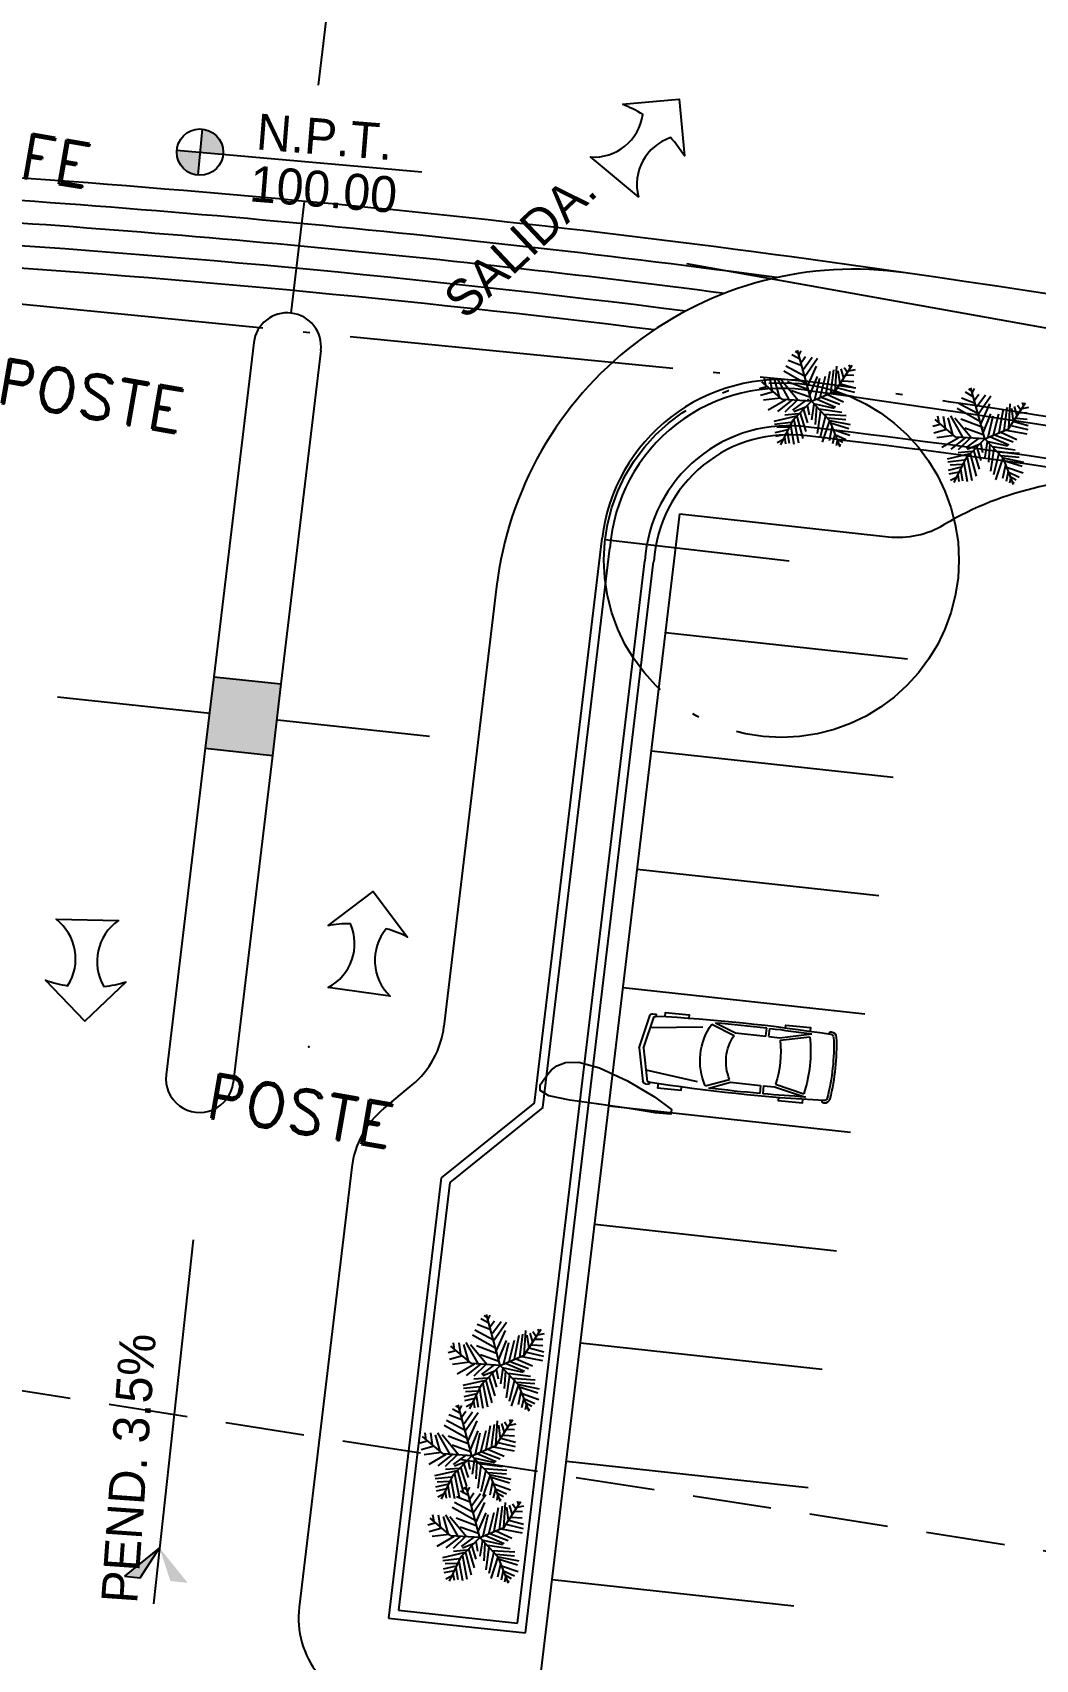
# Model space of a CAD drawing. Header units: millimetres. Extents: x 99 to 472, y 49 to 338.
# Drawn here: x 253.04 to 275.32, y 231.08 to 267.24 of the extents above; entities that cross this region are included whole.
import ezdxf
from ezdxf.enums import TextEntityAlignment as Align

# ---------------------------------------------------------------- set-up
doc = ezdxf.new("R2010")
doc.units = ezdxf.units.MM
for name, pattern in [('ACAD_ISO04W100', [30.5, 24, -3, 0.5, -3]), ('DASHDOT', [1, 0.5, -0.25, 0, -0.25]), ('HIDDEN', [0.375, 0.25, -0.125]), ('SOLID', [0])]:
    doc.linetypes.add(name, pattern=pattern)
for name, color, linetype in [('AMB', 3, 'Continuous'), ('AUX2', 6, 'Continuous'), ('BANQUETA', 4, 'Continuous'), ('BANQUETA.', 2, 'Continuous'), ('BARDA', 1, 'Continuous'), ('CALLES', 4, 'Continuous'), ('DETALLES', 4, 'Continuous'), ('EJES', 1, 'DASHDOT'), ('LEVANTA', 5, 'SOLID'), ('NIVELES', 32, 'Continuous'), ('PENDIENTES', 8, 'Continuous'), ('PUERTAS', 2, 'Continuous'), ('PUNTOS_CON', 10, 'SOLID'), ('RAMPA', 8, 'Continuous'), ('veg', 3, 'Continuous'), ('WALL', 4, 'Continuous')]:
    doc.layers.add(name, color=color, linetype=linetype)
doc.styles.add('ATTR', font='romans.shx', dxfattribs={"width": 0.8, "height": 0.7})
doc.styles.add('H1', font='hand.shx', dxfattribs={"height": 0.15})
doc.styles.add('ROMAND', font='romand.shx', dxfattribs={"height": 1})

# ---------------------------------------------------------------- blocks, each defined once
blk = doc.blocks.new('FLECHA3')
blk.add_lwpolyline([(-0.354, -0.354), (0, 0), (0.354, -0.354, 0.044777), (0.159, -0.308, 0.391731), (0.274, -0.89), (-0.274, -0.89, 0.391731), (-0.159, -0.308, 0.044777)], format="xyb", close=True)
blk = doc.blocks.new('CAR075A')
at = {"color": 7}
for p, q in [((0, 0), (-730, -160)), ((0, 0), (740, -162)), ((-785, -223), (-785, -304)), ((-727, -304), (-785, -304)), ((0, -96), (-727, -256)), ((-727, -256), (-727, -304)), ((-473, -200), (-609, -1357)), ((0, -96), (727, -256)), ((473, -200), (609, -1357)), ((727, -256), (727, -304)), ((727, -304), (785, -304)), ((785, -223), (785, -304)), ((-731, -1629), (-553, -2095)), ((-692, -1548), (-492, -2072)), ((692, -1548), (492, -2072)), ((731, -1629), (553, -2095)), ((-553, -2095), (-550, -2769)), ((553, -2095), (550, -2769)), ((-550, -2769), (-732, -2772)), ((-549, -2838), (-731, -2841)), ((-550, -2838), (-548, -3083)), ((550, -2838), (548, -3083)), ((549, -2838), (731, -2841)), ((550, -2769), (732, -2772)), ((-548, -3083), (-705, -3786)), ((-492, -3095), (-636, -3742)), ((492, -3095), (636, -3742)), ((548, -3083), (705, -3786))]:
    blk.add_line(p, q, dxfattribs=at)
for points in [[(-748, -500), (-842, -500), (-842, -1025), (-770, -1025)], [(748, -500), (842, -500), (842, -1025), (770, -1025)], [(-779, -3190), (-842, -3190), (-842, -3738), (-762, -3738)], [(779, -3190), (842, -3190), (842, -3738), (762, -3738)]]:
    blk.add_lwpolyline(points, dxfattribs=at)
for centre, radius, start, end in [((36320, -2270), 37111, 176.9265, 182.9849), ((-722, -223), 62.8, 97.4351, 180), ((722, -223), 62.8, 360, 82.5649), ((-36320, -2270), 37111, 357.0151, 3.0735), ((0, -2775), 1408, 60.5904, 119.4096), ((37560, -2238), 38296, 179.0882, 180.7983), ((-37560, -2238), 38296, 359.2017, 0.9118), ((0, -2965), 1020, 61.1718, 118.8282), ((37560, -2238), 38296, 180.9016, 182.3153), ((-37560, -2238), 38296, 357.6847, 359.0984), ((0, -883), 2266, 257.4656, 282.5344), ((0, -883), 2929, 257.4656, 282.5344), ((-762, -4206), 37.2, 68.2794, 180), ((-669, -4199), 131, 182.9363, 261.3816), ((-669, -4199), 71.9, 182.9363, 261.3816), ((0, 212), 4592, 261.3816, 278.6184), ((0, 212), 4533, 261.3816, 278.6184), ((669, -4199), 71.9, 278.6184, 357.0637), ((669, -4199), 131, 278.6184, 357.0637), ((762, -4206), 37.2, 0, 111.7206)]:
    blk.add_arc(centre, radius, start, end, dxfattribs=at)
blk = doc.blocks.new('A$C54C702F9')
at = {"layer": 'AMB', "xscale": 0.001, "yscale": 0.001, "zscale": 0.001}
blk.add_blockref('CAR075A', (0.842, 4.381), dxfattribs=at)
blk = doc.blocks.new('A$C56B15735')
at = {"layer": 'CALLES', "rotation": 104.2493691144562}
blk.add_blockref('A$C54C702F9', (4.479, 0.968), dxfattribs=at)
blk = doc.blocks.new('arbol4')
for p, q in [((-0.36954, 1.97838), (-1.23894, 2.39634)), ((-0.45648, 2.42424), (-0.9564, 2.75862)), ((-0.54342, 2.81436), (-0.7173, 2.95368)), ((0.06774, -0.40404), (-0.56226, 3.01596)), ((-0.4782, 2.70288), (-0.32604, 2.95368)), ((-0.39126, 2.20134), (-0.08694, 2.56356)), ((-0.2826, 1.75548), (0.34776, 2.47998)), ((-0.2391, 1.25388), (0.69552, 2.39634)), ((-1.82226, -0.13404), (-3.08226, 1.12596)), ((-2.84736, 0.86382), (-2.8908, 1.33752)), ((-2.54304, 1.30962), (-2.47788, 0.52944)), ((-2.23878, 1.1703), (-2.0214, 0.05574)), ((-2.0649, 1.28178), (-1.3911, -0.16722)), ((-0.80424, -0.27864), (-1.7823, 1.11456)), ((-0.15216, 0.75234), (-1.5867, 1.72758)), ((-0.2391, 1.28178), (-1.41282, 2.03412)), ((-0.10872, 0.58512), (0.58686, 1.86696)), ((0, 0), (0.60858, 1.1982)), ((0.6738, -0.19506), (1.13022, 1.1703)), ((1.04328, -0.05574), (1.45626, 1.47684)), ((1.39104, 0.02784), (1.71708, 1.53258)), ((1.68774, 0.13596), (2.94774, 1.75596)), ((1.69536, 0.13932), (1.93446, 1.75548)), ((1.9779, 1.44894), (2.0214, 0.58512)), ((2.1735, 1.56042), (2.30394, 0.9474)), ((2.39088, 1.644), (2.58648, 1.30962)), ((2.49954, 1.14246), (2.99946, 1.08672)), ((2.6952, 1.3932), (3.1299, 1.44894)), ((2.71692, 1.78332), (2.78208, 1.56042)), ((-2.78214, 0.78018), (-3.28206, 0.6966)), ((-2.36916, 0.41796), (-3.23856, 0.25074)), ((-1.3911, 1.03098), (-0.10872, 0.41796)), ((-1.17372, 0.41796), (0, -0.11148)), ((0.06774, -0.40404), (1.68774, 0.13596)), ((0.30426, -0.30654), (0.73896, 1.05882)), ((1.52148, 0.05574), (2.86902, -0.30654)), ((1.84746, 0.33438), (2.95596, -0.0279)), ((2.06484, 0.58512), (2.99946, 0.25074)), ((2.23872, 0.78018), (2.95596, 0.66876)), ((-1.93446, -0.0279), (-3.06468, -0.08364)), ((-1.6302, -0.19506), (-2.80386, -0.75234)), ((-1.21722, -0.22296), (-2.217, -0.89172)), ((0.06774, -0.40404), (-1.82226, -0.13404)), ((-0.89118, -0.27864), (-1.73886, -0.9753)), ((0.06774, -0.40404), (-1.28226, -1.57404)), ((-0.32604, -0.33438), (-1.21722, -0.89172)), ((-0.32604, -0.75234), (-1.13028, -1.00314)), ((-0.49992, -0.91956), (-0.30432, -1.81122)), ((-0.21738, -0.61302), (-0.15216, -1.28178)), ((0.21732, -0.58518), (-0.02172, -1.61616)), ((0.06774, -0.40404), (1.14774, -1.75404)), ((0.17388, -0.55734), (1.52148, -0.9753)), ((0.36948, -0.78024), (0.1956, -1.95054)), ((0.45642, -0.30654), (1.63014, -0.91956)), ((0.52164, -0.9474), (1.99962, -1.28178)), ((0.73896, -0.19506), (1.91268, -0.75234)), ((1.15194, -0.05574), (2.1735, -0.61302)), ((-0.97812, -1.30968), (-2.4996, -1.53258)), ((-1.3911, -1.6998), (-2.47788, -1.72764)), ((-1.5432, -1.97844), (-2.34744, -1.95054)), ((-1.28226, -1.57404), (-2.18226, -3.10404)), ((-0.84768, -1.17036), (-1.73886, -1.17036)), ((-1.43454, -1.83912), (-1.30416, -3.1209)), ((-1.17372, -1.50474), (-0.99984, -3.06516)), ((-0.9564, -1.30968), (-0.69552, -2.81436)), ((-0.73902, -1.08672), (-0.45648, -2.3685)), ((0.60858, -1.08672), (0.28254, -2.56356)), ((0.91284, -1.4211), (0.45642, -2.81436)), ((1.15194, -1.75548), (0.56508, -3.14874)), ((0.80418, -1.30968), (2.28216, -1.53258)), ((1.04328, -1.58832), (2.23872, -1.78338)), ((1.14774, -1.75404), (1.68774, -3.55404)), ((1.17372, -1.75548), (2.49954, -2.1456)), ((1.21716, -1.9227), (2.39088, -2.3964)), ((-1.6302, -2.1456), (-2.4996, -2.28492)), ((-1.7823, -2.45214), (-2.47788, -2.53572)), ((-1.99968, -2.78652), (-2.39094, -2.95368)), ((-1.89102, -2.6193), (-1.84752, -3.06516)), ((-1.67364, -2.25708), (-1.60842, -3.03726)), ((1.28238, -2.22918), (1.02156, -3.093)), ((1.43454, -2.67504), (1.23888, -3.31596)), ((1.3476, -2.3685), (2.4126, -2.8422)), ((1.43454, -2.70288), (2.13006, -3.093)), ((1.5432, -3.14874), (1.45626, -3.45528)), ((1.5432, -3.00942), (1.91268, -3.26022)), ((1.67358, -3.39954), (1.76052, -3.45528))]:
    blk.add_line(p, q)
at = {"style": 'ATTR', "width": 0.8, "flags": 9}
blk.add_attdef('ESTCODE', (0.06774, -0.40404), '', height=0.042, dxfattribs=at)
blk = doc.blocks.new('A$C20FC3698')
at = {"layer": 'veg', "xscale": 0.9999998995489492, "yscale": 0.9999998995489492, "zscale": 0.9999998995489492}
blk.add_blockref('arbol4', (3.28, 3.55, -6.65), dxfattribs=at)

msp = doc.modelspace()

# ---------------------------------------------------------------- hatches: boundary and pattern name
at = {"layer": 'NIVELES'}
for points in [[(256.80405, 265.09454), (256.7583, 264.58057), (257.27227, 264.53483, 0.04797517), (257.27156, 264.63362, 0.35910233)], [(256.24434, 264.62632, 0.41421356), (256.71256, 264.06661), (256.7583, 264.58057)]]:
    msp.add_hatch(color=256, dxfattribs=at).paths.add_polyline_path(points)
at = {"layer": 'PENDIENTES'}
h = msp.add_hatch(color=256, dxfattribs=at)
h.paths.add_polyline_path([(255.85916, 233.55832), (256.10215, 232.82074), (256.48598, 232.77915)])
h.paths.add_polyline_path([(255.85916, 233.55832), (255.08, 232.9315), (255.433, 232.89325)])
at = {"layer": 'RAMPA'}
msp.add_hatch(color=5, dxfattribs=at).paths.add_polyline_path([(256.87538, 251.33156), (258.36689, 251.17121), (258.55696, 252.76), (257.06544, 252.92034)])

# ---------------------------------------------------------------- linework, layer by layer
at = {"color": 32}
for p, q in [((256.80405, 265.09454), (256.71256, 264.06661)), ((256.24434, 264.62632), (261.6865, 264.14197))]:
    msp.add_line(p, q, dxfattribs=at)
at = {"color": 1, "linetype": 'ACAD_ISO04W100', "ltscale": 0.3}
msp.add_line((250.99027, 261.38294), (270.20443, 259.48716), dxfattribs=at)
at = {"color": 1, "linetype": 'Continuous', "ltscale": 0.3}
for p, q in [((264.18868, 243.44646), (265.69035, 255.99923)), ((264.37756, 243.34165), (265.86477, 255.77342)), ((263.8129, 231.88651), (266.63698, 255.49348)), ((263.98797, 231.66622), (266.83556, 255.46972)), ((264.18868, 243.44646), (262.11836, 241.78354)), ((264.37756, 243.34165), (262.30725, 241.67873)), ((262.11836, 241.78354), (260.94773, 231.99799)), ((262.30725, 241.67873), (261.17032, 232.17488)), ((261.17032, 232.17488), (263.8129, 231.88651)), ((260.94773, 231.99799), (262.79499, 231.7964)), ((262.79499, 231.7964), (263.98797, 231.66622))]:
    msp.add_line(p, q, dxfattribs=at)
at = {"color": 8, "linetype": 'ACAD_ISO04W100', "ltscale": 0.3}
msp.add_line((269.84312, 255.48494), (265.75366, 255.96202), dxfattribs=at)
at = {"color": 32}
msp.add_circle((256.7583, 264.58057), 0.51599, dxfattribs=at)
at = {"color": 8, "linetype": 'ACAD_ISO04W100', "ltscale": 0.3}
msp.add_circle((269.67185, 255.51148), 3.94401, dxfattribs=at)
at = {"color": 8, "linetype": 'Continuous', "ltscale": 0.3}
for radius, start, end in [(267.37405, 81.7634866, 87.5889732), (266.87405, 82.3680113, 87.0131624), (266.37405, 82.6059846, 86.7754363), (265.87405, 82.7793022, 86.6022342), (265.37405, 82.9173736, 86.4642354)]:
    msp.add_arc((234.12611, -2.71999), radius, start, end, dxfattribs=at)
at = {"color": 2, "linetype": 'Continuous', "ltscale": 0.3}
msp.add_arc((233.45978, -10.32274), 274.99416, 63.6633228, 81.8530187, dxfattribs=at)
at = {"color": 1, "ltscale": 0.3}
for centre, radius, start, end in [((269.66203, 255.5241), 4, 82.20679, 173.178176), ((269.67185, 255.51148), 3.81609, 79.277827, 176.06403)]:
    msp.add_arc(centre, radius, start, end, dxfattribs=at)
at = {"color": 1, "linetype": 'ACAD_ISO04W100', "ltscale": 0.3}
msp.add_arc((232.97451, -12.53764), 274.56066, 80.060943, 82.2067902, dxfattribs=at)
at = {"color": 1, "linetype": 'Continuous', "ltscale": 0.3}
for centre, radius, start, end in [((232.97451, -12.53764), 274.36066, 73.9470199, 82.1636805), ((269.83645, 255.29829), 3.2, 82.16368, 176.514489), ((269.83645, 255.29829), 3, 82.16368, 176.514489), ((245.12792, 42.96634), 216.7641, 75.8406253, 83.3458997), ((243.36775, 33.34891), 226.72156, 75.9975976, 83.184662)]:
    msp.add_arc(centre, radius, start, end, dxfattribs=at)
at = {"layer": 'AUX2'}
msp.add_arc((247.0149, 19.01912), 270.50469, 66.1159355, 85.2109808, dxfattribs=at)
at = {"layer": 'BANQUETA', "color": 4}
for p, q in [((267.10163, 253.9054), (272.47005, 253.31957)), ((266.78685, 251.27402), (272.15527, 250.68819)), ((266.47206, 248.64264), (271.84048, 248.05681)), ((266.15727, 246.01126), (271.52569, 245.42543)), ((265.84248, 243.37988), (271.2109, 242.79405)), ((265.52769, 240.7485), (270.89611, 240.16267)), ((265.2129, 238.11712), (270.58132, 237.53129)), ((264.89811, 235.48574), (270.26653, 234.89991)), ((264.58332, 232.85436), (269.95174, 232.26853))]:
    msp.add_line(p, q, dxfattribs=at)
at = {"layer": 'BANQUETA', "color": 32, "linetype": 'HIDDEN', "ltscale": 7}
msp.add_line((200.28428, 245.29272), (402.93183, 213.5085), dxfattribs=at)
at = {"layer": 'BANQUETA.', "color": 2}
for p, q in [((264.26853, 230.22298), (267.41642, 256.53678)), ((267.41642, 256.53678), (272.04811, 256.03135)), ((263.34837, 254.92778), (262.17821, 245.14615)), ((260.84038, 243.32196), (261.47035, 243.84529)), ((260.13252, 242.0211), (258.96189, 232.23555))]:
    msp.add_line(p, q, dxfattribs=at)
for centre, radius, start, end in [((271.29174, 253.97753), 8, 81.819831, 173.178176), ((276.96283, 250.10419), 7.20444, 84.372768, 120.68912), ((272.26507, 258.01954), 2, 263.772192, 300.68912), ((260.19236, 245.38371), 2, 309.716771, 353.178176), ((262.11836, 241.78354), 2, 129.716771, 173.178176), ((260.94773, 231.99799), 2, 173.178176, 263.772192)]:
    msp.add_arc(centre, radius, start, end, dxfattribs=at)
at = {"layer": 'CALLES', "linetype": 'Continuous'}
for p, q in [((257.95383, 260.34652), (257.06544, 252.92034)), ((259.44321, 260.16835), (258.55696, 252.76)), ((256.87538, 251.33156), (256.00702, 244.0728)), ((258.36689, 251.17121), (257.4964, 243.89463))]:
    msp.add_line(p, q, dxfattribs=at)
for centre, start, end in [((258.69852, 260.25743), 353.178176, 173.178176), ((256.75171, 243.98372), 173.178176, 353.178176)]:
    msp.add_arc(centre, 0.75, start, end, dxfattribs=at)
at = {"layer": 'DETALLES'}
for p in [(270.26356, 259.07298, 100.17), (274.14269, 258.46148, 100.14), (259.17368, 244.69576, 100.9)]:
    msp.add_point(p, dxfattribs=at)
at = {"layer": 'EJES', "color": 4, "ltscale": 5}
msp.add_line((258.78703, 261.00218), (265.83219, 319.8938), dxfattribs=at)
at = {"layer": 'LEVANTA'}
msp.add_lwpolyline([(293.98548, 257.36616), (267.56991, 262.0937)], dxfattribs=at)
at = {"layer": 'NIVELES', "color": 8}
msp.add_line((255.73481, 232.31094), (256.61164, 240.40303), dxfattribs=at)
at = {"layer": 'PENDIENTES'}
for p, q in [((255.85916, 233.55832), (255.08, 232.9315)), ((255.433, 232.89325), (255.85916, 233.55832)), ((255.08, 232.9315), (255.433, 232.89325))]:
    msp.add_line(p, q, dxfattribs=at)
at = {"layer": 'PUNTOS_CON', "color": 3, "linetype": 'Continuous', "flags": 128}
msp.add_lwpolyline([(265.63367, 244.22677), (266.25198, 243.93473), (266.85706, 243.58038), (267.23227, 243.30064), (267.21582, 243.19706), (266.86548, 243.22955), (266.29389, 243.32267), (265.61848, 243.41556), (264.97585, 243.50597), (264.50736, 243.60624), (264.31158, 243.7245), (264.31569, 243.85186), (264.40407, 243.97521), (264.48584, 244.08442), (264.56921, 244.18135), (264.68716, 244.27088), (264.87472, 244.34614), (265.17512, 244.3533), (265.63367, 244.22677)], close=True, dxfattribs=at)
at = {"layer": 'RAMPA', "color": 5}
for p, q in [((257.06544, 252.92034), (256.87538, 251.33156)), ((257.06544, 252.92034), (258.55696, 252.76)), ((258.55696, 252.76), (258.36689, 251.17121)), ((256.87538, 251.33156), (258.36689, 251.17121))]:
    msp.add_line(p, q, dxfattribs=at)
at = {"layer": 'RAMPA'}
for p, q in [((256.98805, 252.1016), (253.59246, 252.46664)), ((258.48168, 251.96348), (261.86, 251.6003))]:
    msp.add_line(p, q, dxfattribs=at)

# ---------------------------------------------------------------- block references
at = {"layer": 'BARDA', "xscale": -1, "rotation": 188.2649364204349}
msp.add_blockref('A$C56B15735', (266.38671, 245.36776), dxfattribs=at)
at = {"layer": 'PUERTAS', "xscale": 0.337247039084543, "yscale": 0.337247039084543, "zscale": 0.337247039084543, "rotation": 4.631229352815918}
for p in [(269.29849, 257.89379, 2.24269), (273.14882, 257.05753, 2.24269), (262.38997, 236.46428, 2.24269), (261.76007, 234.45718, 2.24269), (261.93555, 232.63691, 2.24269)]:
    msp.add_blockref('A$C20FC3698', p, dxfattribs=at)
at = {"layer": 'WALL', "ltscale": 0.01}
for p, xscale, yscale, zscale, rotation in [((252.44079, 264.17944), 2.528347688240877, 2.528347688240877, 2.528347688240877, 214.8475278927362), ((267.4024, 265.75768), 2.528347688240762, 2.528347688240762, 2.528347688240762, 320.2263783703066), ((260.60872, 248.14531), 2.528347688240828, 2.528347688240828, 2.528347688240828, 351.9601366658547), ((254.20493, 245.26305), 2.528347688240893, 2.528347688240893, 2.528347688240893, 178.7547429082901)]:
    msp.add_blockref('FLECHA3', p, dxfattribs=dict(at, xscale=xscale, yscale=yscale, zscale=zscale, rotation=rotation))

# ---------------------------------------------------------------- texts
at = {"layer": 'AUX2', "color": 7, "style": 'H1'}
for s, rotation, p in [('N.P.T.', 355.395181, (257.99013, 264.64317)), ('100.00', 355.395181, (257.84013, 263.4883)), ('PEND. 3.5%', 85.969558, (255.36118, 232.30466))]:
    msp.add_text(s, height=0.8, rotation=rotation, dxfattribs=at).set_placement(p)
msp.add_text('SALIDA.', height=0.8, rotation=43.385372, dxfattribs=at).set_placement((263.86787, 262.53523), align=Align.MIDDLE)
at = {"layer": 'DETALLES', "style": 'ROMAND'}
for s, p in [('CFE', (251.81037, 264.18481)), ('POSTE', (252.19048, 259.02763)), ('POSTE', (256.84326, 243.13606))]:
    msp.add_text(s, height=1, rotation=350.169813, dxfattribs=at).set_placement(p)

doc.saveas('drawing.dxf')
